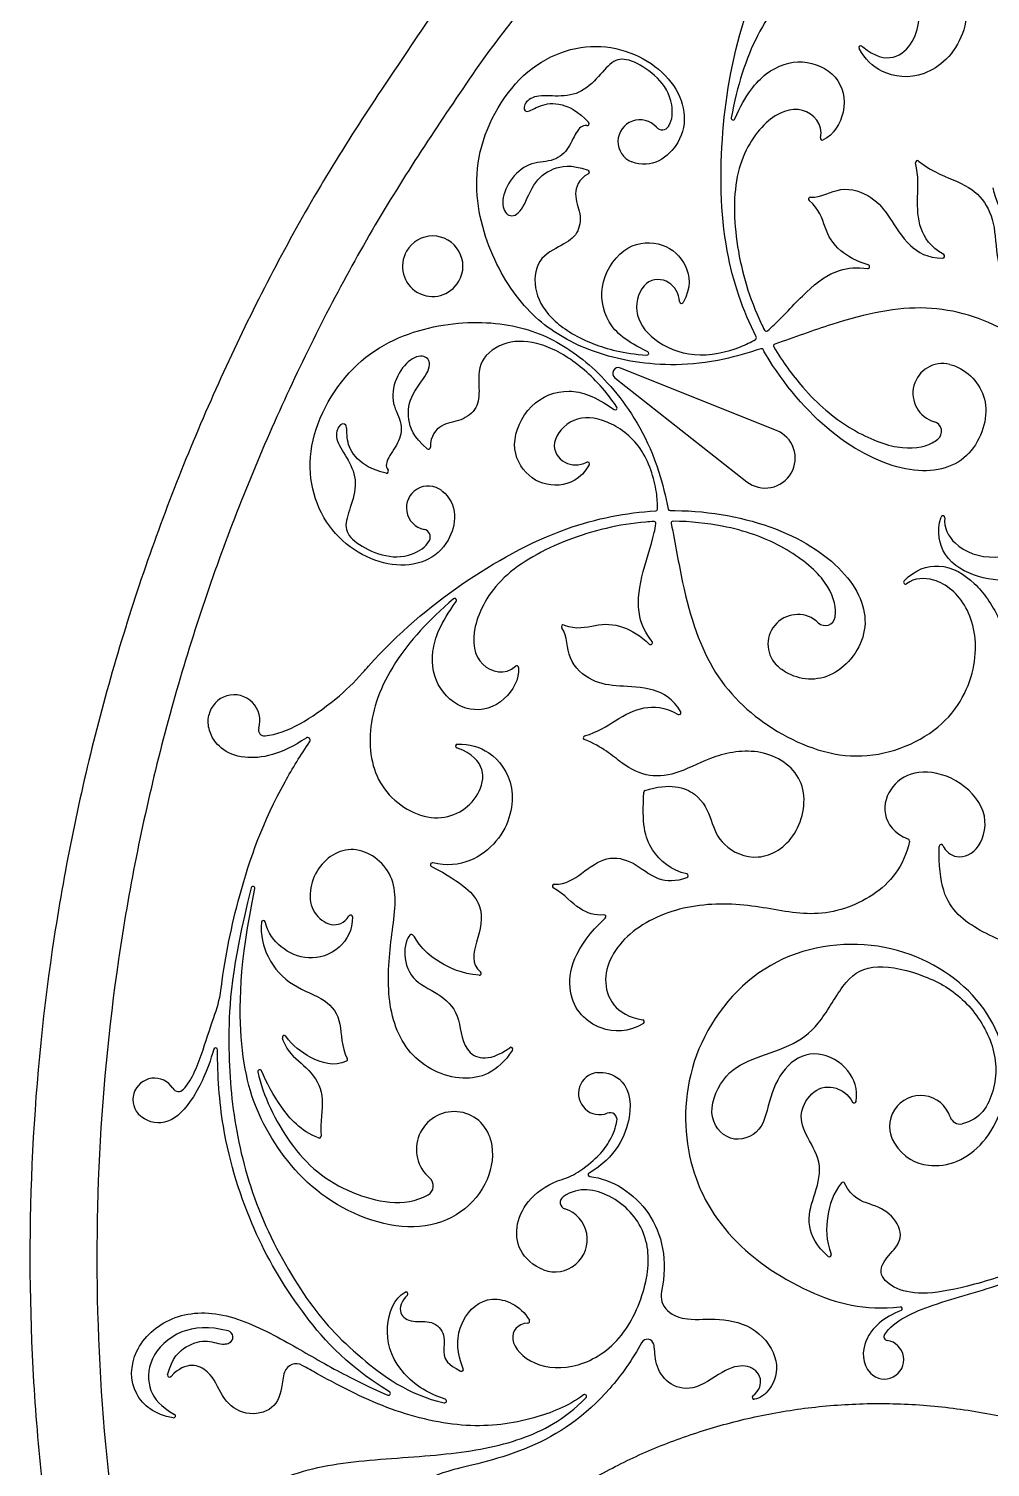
# Model space of a CAD drawing. Header units: millimetres. Extents: x -117 to 117, y -117 to 117.
# Drawn here: x -116.8 to -63.8, y -11.6 to 67.7 of the extents above; entities that cross this region are included whole.
import ezdxf

# ---------------------------------------------------------------- set-up
doc = ezdxf.new("R2010")
doc.units = ezdxf.units.MM
doc.header["$MEASUREMENT"] = 0
doc.layers.add('Layer 03', color=5, linetype='Continuous')

msp = doc.modelspace()

# ---------------------------------------------------------------- linework, layer by layer
at = {"layer": 'Layer 03'}
for p, q in [((-70.878, 66.694), (-70.835, 66.658)), ((-84.493, 48.427), (-77.218, 42.7)), ((-75.588, 45.523), (-84.185, 48.959)), ((-93.145, 28.016), (-93.198, 28.035)), ((-95.921, -2.123), (-95.929, -2.131)), ((-108.927, -6.588), (-108.942, -6.604))]:
    msp.add_line(p, q, dxfattribs=at)
for centre, radius, start, end in [((-70.945, 66.614), 0.104, 50.04937, 208.87406), ((-83.11, 61.438), 1.205, 41.01754, 248.0801), ((-77.971, 62.729), 0.104, 169.89097, 335.9923), ((-86.006, 62.418), 0.104, 260.68612, 42.63648), ((-81.882, 62.506), 0.423, 221.01754, 328.10559), ((-73.055, 61.619), 0.104, 166.90322, 295.94263), ((-67.819, 60.286), 0.104, 51.16454, 192.55461), ((-85.995, 59.759), 0.104, 300.01763, 70.3251), ((-73.716, 58.27), 0.104, 84.94899, 231.17574), ((-94.519, 54.571), 1.665, 330, 150), ((-94.519, 54.571), 1.665, 150, 330), ((-66.428, 55.121), 0.104, 270.1432, 60.23958), ((-70.556, 54.547), 0.104, 261.79598, 74.73388), ((-80.819, 52.627), 0.104, 183.44043, 330.44508), ((-76.151, 51.094), 0.104, 207.02043, 309.68699), ((-76.795, 50.63), 0.104, 301.46718, 26.99963), ((-76.414, 49.923), 0.104, 29.691, 107.95971), ((-75.645, 50.18), 0.104, 108.91352, 210.88758), ((-82.721, 49.768), 0.104, 265.13046, 64.57759), ((-66.43, 47.572), 1.639, 76.44049, 253.70366), ((-84.3, 48.671), 0.311, 150, 231.79027), ((-84.3, 48.671), 0.311, 68.20973, 150), ((-84.461, 46.755), 0.104, 235.42241, 34.86954), ((-67.044, 45.471), 0.551, 309.51957, 73.70143), ((-76.199, 43.994), 1.646, 330, 68.20973), ((-94.75, 44.595), 0.104, 229.6749, 359.98237), ((-85.986, 43.678), 0.104, 329.55492, 116.55957), ((-97.058, 43.274), 0.104, 257.36352, 39.31388), ((-76.199, 43.994), 1.646, 231.79027, 330), ((-94.762, 41.257), 1.205, 51.9199, 258.98246), ((-82.325, 40.401), 0.104, 350.31301, 92.97957), ((-82.245, 41.192), 0.104, 273.00037, 358.53282), ((-81.441, 41.215), 0.104, 192.04029, 270.309), ((-81.279, 40.42), 0.104, 89.11242, 191.08648), ((-66.423, 40.723), 0.104, 353.45725, 162.89513), ((-95.073, 39.659), 0.423, 331.89441, 78.98246), ((-68.479, 37.162), 0.104, 137.10487, 306.54275), ((-93.31, 36.16), 0.104, 324.0077, 130.10903), ((-74.414, 33.744), 1.639, 46.29634, 223.55951), ((-72.901, 35.327), 0.551, 226.29857, 350.48043), ((-87.321, 34.705), 0.104, 68.82426, 215.05101), ((-82.518, 33.83), 0.104, 225.26612, 38.20402), ((-89.892, 32.458), 0.104, 4.05737, 133.09678), ((-107.66, 40.296), 12.334, 309.23929, 318.79309), ((-105.459, 29.541), 1.42, 342.75985, 168.01959), ((-80.95, 29.968), 0.104, 239.76042, 29.8568), ((-103.787, 29.022), 0.33, 162.75985, 275.91422), ((-101.413, 28.459), 0.144, 326.10291, 124.50475), ((-86.119, 28.59), 0.104, 107.44539, 248.83546), ((-93.162, 28.133), 0.104, 91.12594, 249.95063), ((-82.784, 25.58), 0.104, 108.788, 176.21125), ((-68.36, 22.913), 0.104, 348.1797, 68.61608), ((-66.516, 22.607), 0.108, 24.08729, 178.69551), ((-94.541, 21.6), 0.104, 76.28401, 242.4779), ((-80.553, 20.987), 0.104, 289.20473, 77.22043), ((-104.415, 20.302), 0.104, 348.11529, 166.01285), ((-87.83, 20.421), 0.104, 87.55606, 239.62964), ((-103.849, 18.422), 0.104, 14.69058, 174.95683), ((-99.04, 18.724), 0.104, 0.65583, 148.93951), ((-85.083, 18.732), 0.104, 312.37949, 96.25319), ((-91.952, 15.61), 0.104, 264.70278, 49.60263), ((-113.123, 15.726), 7.021, 340.26821, 353.10662), ((-82.967, 12.948), 0.104, 301.31827, 81.1664), ((-102.7, 12.087), 0.104, 37.03897, 193.94726), ((-106.473, 11.405), 0.104, 359.82468, 163.35353), ((-90.215, 11.434), 0.104, 327, 125.47765), ((-104.049, 10.201), 0.104, 22.90004, 191.66629), ((-99.315, 10.871), 0.104, 295.98952, 28.3491), ((-109.841, 8.654), 1.187, 31.76971, 228.98554), ((-85.328, 8.992), 1.163, 97.04976, 291.35043), ((-108.52, 9.473), 0.368, 211.7697, 317.54573), ((-67.645, 7.175), 1.711, 17.98426, 212.21529), ((-93.338, 5.921), 2.078, 13.38352, 229.62005), ((-84.761, 7.54), 0.396, 350.62935, 111.35043), ((-71.303, 8.575), 0.104, 210.72854, 351.5104), ((-65.48, 7.878), 0.565, 197.98381, 281.9266), ((-100.774, 6.643), 0.104, 248.58643, 4.32118), ((-95.053, 3.904), 0.569, 298.89149, 49.62005), ((-88.441, 7.669), 3.565, 287.10613, 304.5768), ((-85.86, 4.52), 0.103, 119.10873, 264.07586), ((-71.923, 4.003), 0.104, 26.85896, 140.98947), ((-87.117, 2.998), 0.378, 124.92679, 251.99037), ((-87.784, 0.947), 1.78, 249.26905, 71.99036), ((-72.671, 0.102), 0.104, 229.86434, 20.04824), ((-95.991, -2.046), 0.104, 312.25533, 117.94051), ((-80.83, -2.146), 1.115, 167.96659, 227.65357), ((-68.764, -2.862), 0.104, 292.06759, 96.64124), ((-89.284, -3.554), 0.104, 272.60416, 30.07692), ((-105.878, -4.426), 0.353, 295.84792, 75.48842), ((-82.697, -4.908), 0.362, 14.53783, 151.43572), ((-69.638, -5.67), 1.067, 224.21206, 82.08581), ((-69.463, -4.41), 0.204, 146.20849, 262.08627), ((-102.035, -6.578), 0.68, 60.92399, 160.59606), ((-92.931, -6.206), 0.104, 242.79048, 21.21493), ((-109.018, -6.533), 0.104, 166.29001, 316.53479), ((-96.954, -7.525), 0.104, 246.64491, 58.45649), ((-93.863, -7.943), 0.104, 257.79482, 71.97003), ((-86.152, -7.698), 0.104, 315.10158, 125.85539), ((-76.818, -7.746), 0.104, 127.575, 279.24403), ((-108.789, -8.775), 0.104, 260.48007, 60.47076)]:
    msp.add_arc(centre, radius, start, end, dxfattribs=at)
for points, knots in [([(-94.799, 68.064), (-26.735, 162.863), (68.064, 94.799), (162.863, 26.735), (94.799, -68.064), (26.735, -162.863), (-68.064, -94.799), (-162.863, -26.735), (-94.799, 68.064)], [0, 0, 0, 131.690545, 131.690545, 263.38109, 263.38109, 395.071635, 395.071635, 526.762179, 526.762179, 526.762179]), ([(-91.803, 65.913), (-25.89, 157.716), (65.913, 91.803), (157.716, 25.89), (91.803, -65.913), (25.89, -157.716), (-65.913, -91.803), (-157.716, -25.89), (-91.803, 65.913)], [0, 0, 0, 131.690545, 131.690545, 263.38109, 263.38109, 395.071635, 395.071635, 526.762179, 526.762179, 526.762179]), ([(-86.058, -12.411), (-114.014, -28.551), (-97.873, -56.507), (-81.733, -84.463), (-53.777, -68.323), (-25.821, -52.182), (-41.962, -24.227), (-58.102, 3.729), (-86.058, -12.411)], [0, 0, 0, 36.426154, 36.426154, 72.852309, 72.852309, 109.278463, 109.278463, 145.704617, 145.704617, 145.704617])]:
    msp.add_rational_spline(points, [1, 0.707106781187, 1, 0.707106781187, 1, 0.707106781187, 1, 0.707106781187, 1], degree=2, knots=knots, dxfattribs=at)
for points, knots in [([(-70.835, 66.658), (-69.527, 65.563), (-67.637, 66.717), (-67.604, 69.896), (-70.911, 71.771), (-74.186, 70.635), (-76.696, 67.762), (-77.76, 64.509), (-78.074, 62.747)], [8780.591966, 8780.591966, 8780.591966, 8780.591966, 8783.487803, 8786.38364, 8789.279477, 8792.175314, 8795.071151, 8797.639782, 8797.639782, 8797.639782, 8797.639782]), ([(-66.052, 71.003), (-64.959, 69.859), (-64.952, 66.963), (-67.471, 64.749), (-69.872, 65.121), (-70.711, 65.974), (-71.036, 66.564)], [8771.114595, 8771.114595, 8771.114595, 8771.114595, 8773.365845, 8775.770291, 8778.174738, 8780.352003, 8780.352003, 8780.352003, 8780.352003]), ([(-76.702, 50.677), (-77.44, 52.125), (-78.652, 55.644), (-78.743, 62.035), (-77.952, 66.406), (-77.104, 68.958), (-77.051, 69.115)], [8351.47839, 8351.47839, 8351.47839, 8351.47839, 8354.877689, 8359.030211, 8363.182734, 8363.453185, 8363.453185, 8363.453185, 8363.453185]), ([(-76.446, 50.022), (-77.139, 49.798), (-79.79, 49.023), (-83.609, 49.136), (-87.056, 50.294), (-89.714, 52.296), (-91.855, 56.035), (-92.486, 60.835), (-89.577, 65.895), (-84.864, 67.259), (-80.84, 64.961), (-80.231, 61.483), (-82.47, 59.881), (-83.56, 60.32)], [8257.668087, 8257.668087, 8257.668087, 8257.668087, 8258.823541, 8262.159868, 8265.496195, 8268.832521, 8272.168848, 8275.505175, 8278.841502, 8282.177829, 8285.514155, 8288.850482, 8291.385884, 8291.385884, 8291.385884, 8291.385884]), ([(-81.524, 62.283), (-81.303, 62.637), (-81.276, 63.807), (-82.06, 65.008), (-83.485, 65.944), (-84.483, 66.067), (-85.232, 65.181), (-86.269, 64.077), (-87.613, 63.889), (-88.891, 64.05), (-89.58, 63.481), (-89.435, 62.907), (-88.645, 63.475), (-87.561, 63.64), (-86.505, 63.114), (-85.929, 62.489)], [8295.081617, 8295.081617, 8295.081617, 8295.081617, 8295.687943, 8296.686384, 8297.684826, 8298.683267, 8299.681709, 8300.68015, 8301.678591, 8302.677033, 8303.675474, 8304.673916, 8305.672357, 8306.670799, 8307.501157, 8307.501157, 8307.501157, 8307.501157]), ([(-77.876, 62.686), (-77.269, 64.048), (-76.148, 65.436), (-74.147, 66.085), (-72.105, 65.181), (-71.611, 63.208), (-72.432, 61.806), (-73.01, 61.525)], [8797.857208, 8797.857208, 8797.857208, 8797.857208, 8799.635696, 8801.555381, 8803.475066, 8805.39475, 8807.018406, 8807.018406, 8807.018406, 8807.018406]), ([(-73.157, 61.643), (-72.984, 62.387), (-74.104, 63.59), (-76.212, 62.799), (-78.002, 59.983), (-77.929, 55.66), (-77.029, 52.64), (-76.312, 51.181), (-76.244, 51.047)], [8807.187318, 8807.187318, 8807.187318, 8807.187318, 8809.389363, 8811.666487, 8813.943612, 8816.220737, 8818.497861, 8818.7307, 8818.7307, 8818.7307, 8818.7307]), ([(-86.022, 62.315), (-86.287, 62.358), (-86.666, 61.951), (-87.05, 60.934), (-87.925, 60.281), (-89.242, 60.346), (-90.362, 59.301), (-90.806, 58.007), (-90.377, 57.207), (-89.601, 57.472), (-89.029, 59.172), (-88.03, 59.983), (-86.921, 60.2), (-85.96, 59.857)], [8307.68697, 8307.68697, 8307.68697, 8307.68697, 8308.518475, 8309.487226, 8310.455976, 8311.424727, 8312.393478, 8313.362229, 8314.330979, 8315.29973, 8316.268481, 8317.237232, 8318.092851, 8318.092851, 8318.092851, 8318.092851]), ([(-66.376, 55.211), (-67.125, 55.639), (-67.791, 56.702), (-67.844, 58.196), (-67.755, 59.518), (-67.921, 60.263)], [8835.251424, 8835.251424, 8835.251424, 8835.251424, 8836.677712, 8838.235286, 8839.516883, 8839.516883, 8839.516883, 8839.516883]), ([(-67.754, 60.367), (-66.924, 59.699), (-65.437, 59.258), (-64.138, 58.344), (-63.498, 56.808), (-63.496, 54.669), (-62.473, 51.968), (-59.642, 50.666), (-57.076, 52.851), (-57.04, 55.547), (-58.961, 56.84), (-60.388, 56.546), (-62.059, 56.28), (-63.373, 57.499), (-63.647, 58.883)], [8839.701963, 8839.701963, 8839.701963, 8839.701963, 8841.403237, 8843.203207, 8845.003177, 8846.803147, 8848.603117, 8850.403088, 8852.203058, 8854.003028, 8855.802998, 8857.602968, 8859.402939, 8861.17396, 8861.17396, 8861.17396, 8861.17396]), ([(-85.943, 59.668), (-86.494, 59.35), (-86.815, 58.47), (-86.304, 57.493), (-86.48, 56.302), (-87.322, 55.746), (-88.84, 55.035), (-89.014, 53.113), (-87.951, 51.488), (-85.921, 50.271), (-84.022, 49.774), (-82.73, 49.664)], [8318.263423, 8318.263423, 8318.263423, 8318.263423, 8319.535456, 8320.899798, 8322.264141, 8323.628483, 8324.992825, 8326.357168, 8327.72151, 8329.085853, 8330.272275, 8330.272275, 8330.272275, 8330.272275]), ([(-73.707, 58.374), (-73.143, 58.324), (-72.039, 59.104), (-70.221, 58.423), (-69.358, 57.307), (-68.435, 55.722), (-67.278, 55.014), (-66.428, 55.016)], [8828.081142, 8828.081142, 8828.081142, 8828.081142, 8829.474115, 8830.932705, 8832.391296, 8833.849886, 8835.054949, 8835.054949, 8835.054949, 8835.054949]), ([(-70.529, 54.648), (-71.155, 54.819), (-72.323, 55.498), (-72.929, 56.577), (-73.214, 57.731), (-73.782, 58.188)], [8823.712768, 8823.712768, 8823.712768, 8823.712768, 8824.931112, 8826.48544, 8827.889731, 8827.889731, 8827.889731, 8827.889731]), ([(-82.677, 49.862), (-83.859, 50.424), (-85.061, 51.411), (-85.442, 53.75), (-83.847, 55.931), (-81.77, 55.927), (-80.463, 54.799), (-80.265, 53.392), (-80.728, 52.575)], [8330.480991, 8330.480991, 8330.480991, 8330.480991, 8332.206342, 8334.044654, 8335.882966, 8337.721278, 8339.55959, 8341.196375, 8341.196375, 8341.196375, 8341.196375]), ([(-80.923, 52.621), (-80.95, 53.077), (-81.431, 53.862), (-82.882, 53.951), (-83.578, 52.031), (-82.481, 50.462), (-80.193, 49.425), (-77.927, 49.92), (-76.995, 50.386), (-76.741, 50.541)], [8341.388804, 8341.388804, 8341.388804, 8341.388804, 8342.841229, 8344.416842, 8345.992456, 8347.56807, 8349.143684, 8350.719298, 8351.366428, 8351.366428, 8351.366428, 8351.366428]), ([(-76.084, 51.014), (-75.959, 51.118), (-75.268, 51.734), (-73.928, 53.283), (-72.337, 54.435), (-71.143, 54.526), (-70.571, 54.444)], [8818.86509, 8818.86509, 8818.86509, 8818.86509, 8819.208835, 8820.784449, 8822.360063, 8823.486393, 8823.486393, 8823.486393, 8823.486393]), ([(-66.319, 40.712), (-66.382, 40.164), (-65.772, 39.013), (-63.634, 38.238), (-60.68, 39.223), (-58.14, 42.557), (-58.795, 47.946), (-62.726, 51.243), (-67.259, 52.678), (-71.521, 51.791), (-74.618, 50.642), (-75.678, 50.279)], [8194.61211, 8194.61211, 8194.61211, 8194.61211, 8196.967084, 8200.30341, 8203.639737, 8206.976064, 8210.312391, 8213.648717, 8216.985044, 8220.321371, 8222.077229, 8222.077229, 8222.077229, 8222.077229]), ([(-94.019, 42.205), (-93.094, 41.48), (-93.361, 38.74), (-96.678, 37.529), (-100.68, 39.865), (-101.855, 44.629), (-98.928, 49.677), (-94.455, 51.531), (-90.147, 51.546), (-87.084, 50.246), (-84.358, 47.84), (-82.351, 44.589), (-81.695, 41.905), (-81.544, 41.193)], [8061.453047, 8061.453047, 8061.453047, 8061.453047, 8063.988449, 8067.324776, 8070.661103, 8073.99743, 8077.333756, 8080.670083, 8084.00641, 8087.342737, 8090.679064, 8094.01539, 8095.170845, 8095.170845, 8095.170845, 8095.170845]), ([(-84.375, 46.814), (-85.116, 47.878), (-86.497, 49.274), (-88.565, 50.424), (-90.504, 50.532), (-92.082, 49.42), (-91.938, 47.75), (-91.999, 46.743), (-92.943, 45.995), (-94.044, 45.949), (-94.645, 45.232), (-94.646, 44.595)], [9577.479176, 9577.479176, 9577.479176, 9577.479176, 9578.665598, 9580.029941, 9581.394283, 9582.758625, 9584.122968, 9585.48731, 9586.851652, 9588.215995, 9589.488027, 9589.488027, 9589.488027, 9589.488027]), ([(-66.046, 49.165), (-65.83, 49.113), (-64.782, 48.665), (-63.556, 46.891), (-64.932, 43.549), (-68.321, 42.963), (-72.629, 45.067), (-75.241, 48.111), (-76.278, 49.894), (-76.323, 49.975)], [8235.610174, 8235.610174, 8235.610174, 8235.610174, 8236.60854, 8240.761062, 8244.913585, 8249.066107, 8253.21863, 8257.371153, 8257.565634, 8257.565634, 8257.565634, 8257.565634]), ([(-75.734, 50.126), (-75.244, 49.307), (-73.86, 47.412), (-71.602, 45.533), (-68.817, 44.364), (-67.309, 44.627), (-66.786, 44.969), (-66.693, 45.045)], [8222.210713, 8222.210713, 8222.210713, 8222.210713, 8223.709248, 8225.986373, 8228.263497, 8230.540622, 8231.110208, 8231.110208, 8231.110208, 8231.110208]), ([(-94.818, 44.515), (-95.595, 45.175), (-95.961, 46.245), (-95.759, 47.515), (-94.572, 48.861), (-94.731, 49.665), (-95.639, 49.637), (-96.537, 48.605), (-96.882, 47.112), (-96.168, 46.005), (-96.295, 44.921), (-96.984, 44.079), (-97.147, 43.547), (-96.977, 43.34)], [9589.6586, 9589.6586, 9589.6586, 9589.6586, 9590.514219, 9591.48297, 9592.451721, 9593.420472, 9594.389222, 9595.357973, 9596.326724, 9597.295475, 9598.264226, 9599.232976, 9600.064481, 9600.064481, 9600.064481, 9600.064481]), ([(-85.896, 43.625), (-86.371, 42.816), (-87.689, 42.283), (-89.319, 42.851), (-90.361, 44.648), (-89.27, 47.12), (-87.053, 47.96), (-85.598, 47.412), (-84.52, 46.669)], [9566.555075, 9566.555075, 9566.555075, 9566.555075, 9568.191861, 9570.030173, 9571.868485, 9573.706797, 9575.545109, 9577.27046, 9577.27046, 9577.27046, 9577.27046]), ([(-82.14, 41.189), (-82.133, 41.487), (-82.195, 42.527), (-82.899, 44.737), (-84.942, 46.2), (-86.849, 46.365), (-88.164, 44.803), (-87.362, 43.59), (-86.441, 43.567), (-86.032, 43.771)], [9556.385023, 9556.385023, 9556.385023, 9556.385023, 9557.032153, 9558.607767, 9560.183381, 9561.758995, 9563.334609, 9564.910222, 9566.362647, 9566.362647, 9566.362647, 9566.362647]), ([(-97.081, 43.172), (-97.911, 43.358), (-98.894, 44.011), (-99.294, 45.031), (-99.197, 46), (-99.766, 45.838), (-99.914, 44.957), (-99.136, 43.93), (-98.627, 42.673), (-99.064, 41.222), (-99.458, 40.131), (-98.851, 39.329), (-97.328, 38.562), (-95.896, 38.483), (-94.897, 39.092), (-94.7, 39.46)], [9600.250294, 9600.250294, 9600.250294, 9600.250294, 9601.080652, 9602.079094, 9603.077535, 9604.075976, 9605.074418, 9606.072859, 9607.071301, 9608.069742, 9609.068184, 9610.066625, 9611.065066, 9612.063508, 9612.669834, 9612.669834, 9612.669834, 9612.669834]), ([(-98.381, 32.17), (-98.271, 32.295), (-96.485, 34.306), (-93.095, 37.176), (-87.515, 40.292), (-83.862, 41.002), (-82.239, 41.088)], [9544.298266, 9544.298266, 9544.298266, 9544.298266, 9544.568717, 9548.721239, 9552.873762, 9556.273061, 9556.273061, 9556.273061, 9556.273061]), ([(-82.33, 40.506), (-82.48, 40.498), (-84.103, 40.389), (-87.168, 39.658), (-90.948, 37.56), (-92.492, 34.601), (-92.122, 32.381), (-90.52, 32.013), (-89.963, 32.534)], [9089.020751, 9089.020751, 9089.020751, 9089.020751, 9089.25359, 9091.530714, 9093.807839, 9096.084963, 9098.362088, 9100.564132, 9100.564132, 9100.564132, 9100.564132]), ([(-81.441, 41.111), (-81.349, 41.111), (-79.286, 41.105), (-75.344, 40.365), (-71.368, 37.686), (-70.181, 34.458), (-72.387, 31.596), (-74.537, 31.77), (-75.448, 32.454), (-75.601, 32.614)], [8095.273298, 8095.273298, 8095.273298, 8095.273298, 8095.467779, 8099.620302, 8103.772824, 8107.925347, 8112.077869, 8116.230392, 8117.228757, 8117.228757, 8117.228757, 8117.228757]), ([(-72.357, 35.235), (-72.337, 35.354), (-72.303, 35.978), (-72.829, 37.415), (-75.234, 39.243), (-77.99, 40.258), (-80.323, 40.51), (-81.278, 40.525)], [8121.728724, 8121.728724, 8121.728724, 8121.728724, 8122.29831, 8124.575434, 8126.852559, 8129.129683, 8130.628218, 8130.628218, 8130.628218, 8130.628218]), ([(-58.913, 34.157), (-56.711, 33.152), (-54.104, 32.831), (-51.869, 34.734), (-52.747, 36.96), (-55.437, 38.158), (-58.889, 37.715), (-62.312, 37.147), (-64.485, 37.334), (-66.437, 38.353), (-66.774, 39.938), (-66.523, 40.754)], [8176.5876, 8176.5876, 8176.5876, 8176.5876, 8178.603473, 8180.619346, 8182.635219, 8184.651092, 8186.666964, 8188.682837, 8190.69871, 8192.714583, 8194.390316, 8194.390316, 8194.390316, 8194.390316]), ([(-82.436, 33.895), (-82.793, 34.348), (-83.311, 35.429), (-83.108, 37.382), (-82.437, 39.317), (-82.249, 40.224), (-82.222, 40.384)], [9084.265058, 9084.265058, 9084.265058, 9084.265058, 9085.391388, 9086.967002, 9088.542616, 9088.886361, 9088.886361, 9088.886361, 9088.886361]), ([(-81.382, 40.4), (-81.166, 39.3), (-80.613, 36.043), (-79.25, 31.909), (-75.741, 28.701), (-70.92, 26.945), (-65.925, 29.072), (-64.308, 32.939), (-64.932, 35.989), (-66.672, 37.454), (-67.974, 37.407), (-68.417, 37.078)], [8130.761702, 8130.761702, 8130.761702, 8130.761702, 8132.517561, 8135.853887, 8139.190214, 8142.526541, 8145.862868, 8149.199194, 8152.535521, 8155.871848, 8158.226821, 8158.226821, 8158.226821, 8158.226821]), ([(-68.555, 37.233), (-67.974, 37.859), (-66.433, 38.359), (-64.575, 37.178), (-63.326, 35.391), (-62.107, 32.142), (-60.765, 28.93), (-58.382, 27.2), (-56.015, 27.553), (-55.485, 30.44), (-57.066, 32.537), (-59.037, 33.942)], [8158.448615, 8158.448615, 8158.448615, 8158.448615, 8160.124348, 8162.140221, 8164.156094, 8166.171967, 8168.18784, 8170.203713, 8172.219586, 8174.235458, 8176.251331, 8176.251331, 8176.251331, 8176.251331]), ([(-93.378, 36.24), (-94.746, 35.088), (-97.032, 32.54), (-98.265, 28.93), (-97.611, 25.525), (-94.334, 23.599), (-91.597, 25.216), (-91.543, 27.431), (-93.145, 28.016)], [9110.111669, 9110.111669, 9110.111669, 9110.111669, 9112.6803, 9115.576137, 9118.471974, 9121.367811, 9124.263648, 9127.159485, 9127.159485, 9127.159485, 9127.159485]), ([(-89.787, 32.465), (-89.742, 31.825), (-90.545, 30.413), (-92.501, 29.854), (-94.305, 31.171), (-94.743, 33.228), (-94.102, 34.893), (-93.226, 36.099)], [9100.733045, 9100.733045, 9100.733045, 9100.733045, 9102.3567, 9104.276384, 9106.196069, 9108.115754, 9109.894243, 9109.894243, 9109.894243, 9109.894243]), ([(-87.283, 34.803), (-86.604, 34.539), (-85.462, 34.87), (-84.224, 34.885), (-83.052, 34.212), (-82.591, 33.756)], [9079.86172, 9079.86172, 9079.86172, 9079.86172, 9081.266011, 9082.820339, 9084.038683, 9084.038683, 9084.038683, 9084.038683]), ([(-80.859, 30.02), (-81.283, 30.757), (-82.475, 31.405), (-84.308, 31.413), (-85.707, 31.602), (-87.205, 32.835), (-87.081, 34.181), (-87.407, 34.645)], [9072.696502, 9072.696502, 9072.696502, 9072.696502, 9073.901564, 9075.360155, 9076.818745, 9078.277336, 9079.670309, 9079.670309, 9079.670309, 9079.670309]), ([(-86.15, 28.69), (-85.422, 28.919), (-84.321, 29.656), (-83.002, 30.358), (-81.747, 30.312), (-81.002, 29.878)], [9068.234567, 9068.234567, 9068.234567, 9068.234567, 9069.516164, 9071.073738, 9072.500027, 9072.500027, 9072.500027, 9072.500027]), ([(-101.494, 28.578), (-102.819, 27.667), (-105.351, 27.123), (-106.825, 28.455), (-106.911, 29.541), (-106.848, 29.836)], [9529.38036, 9529.38036, 9529.38036, 9529.38036, 9531.822112, 9534.692762, 9535.699412, 9535.699412, 9535.699412, 9535.699412]), ([(-106.153, 14.883), (-105.946, 16.591), (-105.172, 20.284), (-103.627, 24.669), (-101.788, 27.643), (-101.293, 28.379)], [9520.196938, 9520.196938, 9520.196938, 9520.196938, 9523.559702, 9527.712225, 9529.094983, 9529.094983, 9529.094983, 9529.094983]), ([(-93.164, 28.237), (-92.491, 28.251), (-91.333, 27.951), (-89.81, 26.057), (-90.468, 22.769), (-92.979, 21.326), (-94.517, 21.701)], [9127.399448, 9127.399448, 9127.399448, 9127.399448, 9129.576712, 9131.981159, 9134.385605, 9136.636856, 9136.636856, 9136.636856, 9136.636856]), ([(-82.817, 25.679), (-81.482, 26.133), (-79.77, 25.605), (-79.165, 24.025), (-78.705, 22.642), (-76.625, 21.625), (-74.308, 23.004), (-73.699, 26.318), (-76.242, 28.12), (-79.093, 27.655), (-80.946, 26.586), (-82.597, 26.373), (-84.038, 27.041), (-85.162, 28.108), (-86.156, 28.493)], [9046.57749, 9046.57749, 9046.57749, 9046.57749, 9048.348512, 9050.148482, 9051.948452, 9053.748423, 9055.548393, 9057.348363, 9059.148333, 9060.948304, 9062.748274, 9064.548244, 9066.348214, 9068.049488, 9068.049488, 9068.049488, 9068.049488]), ([(-66.418, 22.651), (-66.277, 22.335), (-65.668, 21.834), (-64.298, 22.356), (-63.816, 24.587), (-65.653, 26.465), (-67.863, 26.9), (-69.329, 26.022), (-69.868, 24.385), (-69.119, 23.322), (-68.322, 23.01)], [8994.92626, 8994.92626, 8994.92626, 8994.92626, 8996.173903, 8997.600702, 8999.027502, 9000.454301, 9001.8811, 9003.3079, 9004.734699, 9006.115186, 9006.115186, 9006.115186, 9006.115186]), ([(-80.53, 21.089), (-81.367, 21.279), (-82.741, 22.413), (-83, 23.89), (-82.888, 25.587)], [9042.175229, 9042.175229, 9042.175229, 9042.175229, 9044.186699, 9046.489234, 9046.489234, 9046.489234, 9046.489234]), ([(-90.128, 11.377), (-90.941, 10.125), (-93.027, 9.414), (-96.094, 10.986), (-97.143, 14.245), (-96.794, 17.851), (-96.278, 20.998), (-98.745, 22.958), (-101.113, 21.657), (-101.622, 18.71), (-99.638, 17.935), (-99.13, 18.778)], [9155.235529, 9155.235529, 9155.235529, 9155.235529, 9157.279203, 9159.646328, 9162.013453, 9164.380578, 9166.747703, 9169.114828, 9171.481953, 9173.849078, 9176.128565, 9176.128565, 9176.128565, 9176.128565]), ([(-68.258, 22.891), (-68.547, 21.508), (-70.135, 19.63), (-73.547, 18.591), (-76.648, 19.41), (-80.292, 19.538), (-83.749, 18.156), (-85.583, 15.342), (-84.45, 13.284), (-82.951, 13.051)], [9006.220477, 9006.220477, 9006.220477, 9006.220477, 9008.858241, 9011.551502, 9014.244762, 9016.938023, 9019.631283, 9022.324544, 9024.949549, 9024.949549, 9024.949549, 9024.949549]), ([(-60.149, 13.515), (-59.648, 13.708), (-59.41, 14.869), (-60.556, 16.309), (-62.903, 17.263), (-65.855, 18.62), (-66.673, 20.472), (-66.624, 22.609)], [8985.036364, 8985.036364, 8985.036364, 8985.036364, 8986.712673, 8988.717248, 8990.721823, 8992.726398, 8994.717403, 8994.717403, 8994.717403, 8994.717403]), ([(-94.59, 21.507), (-92.851, 20.601), (-91.512, 19.342), (-92.099, 17.368), (-92.431, 16.154), (-91.885, 15.689)], [9136.854404, 9136.854404, 9136.854404, 9136.854404, 9138.775082, 9140.810781, 9142.677325, 9142.677325, 9142.677325, 9142.677325]), ([(-87.826, 20.526), (-87.177, 20.498), (-86.19, 21.212), (-84.956, 22.135), (-83.447, 21.82), (-82.214, 20.668), (-81.116, 20.681), (-80.519, 20.889)], [9035.804397, 9035.804397, 9035.804397, 9035.804397, 9036.888897, 9038.191008, 9039.49312, 9040.795231, 9041.981477, 9041.981477, 9041.981477, 9041.981477]), ([(-104.516, 20.327), (-105.626, 15.869), (-105.86, 11.846), (-105.529, 7.277), (-104.219, 2.302), (-101.428, -2.632), (-98.972, -5.279), (-95.864, -7.617), (-93.885, -8.045)], [9242.402068, 9242.402068, 9242.402068, 9242.402068, 9246.52748, 9250.729733, 9254.931985, 9259.134237, 9263.33649, 9266.943818, 9266.943818, 9266.943818, 9266.943818]), ([(-91.317, 6.402), (-91.141, 5.661), (-91.501, 3.245), (-94.988, 0.83), (-100.801, 2.907), (-103.998, 7.079), (-105.246, 11), (-105.18, 16.158), (-104.312, 20.28)], [9217.763606, 9217.763606, 9217.763606, 9217.763606, 9219.788839, 9224.30587, 9228.822902, 9233.339933, 9237.856965, 9242.1692, 9242.1692, 9242.1692, 9242.1692]), ([(-85.094, 18.836), (-85.565, 18.784), (-86.605, 19.122), (-87.22, 19.943), (-87.883, 20.331)], [9033.13266, 9033.13266, 9033.13266, 9033.13266, 9034.232072, 9035.605333, 9035.605333, 9035.605333, 9035.605333]), ([(-103.953, 18.432), (-104.015, 17.726), (-103.658, 16.27), (-102.266, 14.842), (-100.317, 14.221), (-99.471, 12.996), (-99.573, 11.569), (-99.223, 10.92)], [9182.273757, 9182.273757, 9182.273757, 9182.273757, 9183.500448, 9185.022733, 9186.545018, 9188.067303, 9189.521015, 9189.521015, 9189.521015, 9189.521015]), ([(-98.936, 18.725), (-98.928, 18.01), (-99.63, 16.766), (-101.407, 16.252), (-102.928, 16.963), (-103.581, 17.812), (-103.748, 18.449)], [9176.322668, 9176.322668, 9176.322668, 9176.322668, 9177.617902, 9179.13326, 9180.648619, 9182.063969, 9182.063969, 9182.063969, 9182.063969]), ([(-82.912, 12.859), (-83.732, 12.36), (-85.446, 12.322), (-87.447, 14.223), (-86.746, 17.073), (-85.013, 18.655)], [9025.13261, 9025.13261, 9025.13261, 9025.13261, 9027.536236, 9030.275145, 9032.94433, 9032.94433, 9032.94433, 9032.94433]), ([(-91.962, 15.506), (-92.947, 15.597), (-94.358, 16.265), (-95.384, 17.245), (-95.688, 18.082), (-96.226, 16.899), (-95.77, 15.197), (-94.182, 14.551), (-92.969, 13.431), (-92.981, 11.241), (-91.526, 10.628), (-90.276, 11.519)], [9142.866999, 9142.866999, 9142.866999, 9142.866999, 9144.055244, 9145.430565, 9146.805886, 9148.181206, 9149.556527, 9150.931847, 9152.307168, 9153.682489, 9155.028082, 9155.028082, 9155.028082, 9155.028082]), ([(-69.093, 6.263), (-68.591, 5.465), (-66.891, 4.612), (-63.934, 5.815), (-62.269, 10.266), (-64.506, 14.966), (-69.809, 17.723), (-76.282, 16.756), (-80.494, 11.567), (-80.866, 5.672), (-78.64, 1.1), (-74.147, -2.072), (-70.724, -2.986), (-68.776, -2.759)], [1386.054029, 1386.054029, 1386.054029, 1386.054029, 1388.691203, 1392.701774, 1396.712345, 1400.722916, 1404.733488, 1408.744059, 1412.75463, 1416.765201, 1420.775772, 1424.786344, 1428.219497, 1428.219497, 1428.219497, 1428.219497]), ([(-71.2, 8.559), (-71.099, 9.234), (-71.492, 10.403), (-73.317, 11.486), (-75.09, 10.7), (-76.012, 8.816), (-76.274, 6.799), (-78.212, 6.142), (-79.545, 7.836), (-78.431, 10.212), (-76.784, 10.964), (-74.543, 11.655), (-73.076, 12.89), (-71.803, 15.37), (-70.236, 16.234), (-67.323, 15.551), (-65.134, 14.249), (-63.527, 11.813), (-63.36, 9.273), (-64.359, 7.537), (-65.363, 7.325)], [1350.619164, 1350.619164, 1350.619164, 1350.619164, 1352.167626, 1353.895832, 1355.624039, 1357.352245, 1359.080451, 1360.808657, 1362.536864, 1364.26507, 1365.993276, 1367.721482, 1369.449689, 1371.177895, 1372.906101, 1374.634307, 1376.362513, 1378.09072, 1379.818926, 1381.291624, 1381.291624, 1381.291624, 1381.291624]), ([(-108.248, 9.224), (-107.732, 9.789), (-107.156, 11.378), (-106.732, 12.748), (-106.514, 13.356)], [9515.843962, 9515.843962, 9515.843962, 9515.843962, 9517.548562, 9519.066766, 9519.066766, 9519.066766, 9519.066766]), ([(-102.801, 12.062), (-102.717, 11.723), (-102.276, 11.006), (-101.119, 10.218), (-100.409, 8.783), (-100.731, 7.458), (-100.67, 6.651)], [9192.773611, 9192.773611, 9192.773611, 9192.773611, 9193.611133, 9194.894114, 9196.177094, 9197.379942, 9197.379942, 9197.379942, 9197.379942]), ([(-99.27, 10.777), (-99.955, 10.443), (-101.3, 10.892), (-102.216, 11.619), (-102.617, 12.15)], [9189.641913, 9189.641913, 9189.641913, 9189.641913, 9191.163599, 9192.568219, 9192.568219, 9192.568219, 9192.568219]), ([(-106.573, 11.435), (-106.948, 10.183), (-107.769, 8.493), (-109.059, 7.194), (-110.163, 7.386), (-110.596, 7.738), (-110.62, 7.759)], [9507.044756, 9507.044756, 9507.044756, 9507.044756, 9508.597983, 9510.453391, 9512.308798, 9512.421608, 9512.421608, 9512.421608, 9512.421608]), ([(-96.899, -7.436), (-99.471, -5.858), (-102.151, -2.601), (-104.431, 1.262), (-106.117, 6.36), (-106.373, 9.981), (-106.369, 11.405)], [9492.22812, 9492.22812, 9492.22812, 9492.22812, 9495.818669, 9499.971192, 9504.123715, 9506.830697, 9506.830697, 9506.830697, 9506.830697]), ([(-104.151, 10.18), (-103.886, 8.896), (-102.33, 5.762), (-99.543, 3.439), (-96.096, 2.679), (-94.778, 3.406)], [9201.386944, 9201.386944, 9201.386944, 9201.386944, 9204.568568, 9208.256477, 9211.339773, 9211.339773, 9211.339773, 9211.339773]), ([(-100.812, 6.546), (-101.811, 6.938), (-102.921, 8.211), (-103.677, 9.59), (-103.953, 10.242)], [9197.531439, 9197.531439, 9197.531439, 9197.531439, 9199.379769, 9201.16603, 9201.16603, 9201.16603, 9201.16603]), ([(-85.471, 10.147), (-85.062, 10.197), (-84.014, 9.942), (-83.262, 8.077), (-84.447, 5.424), (-85.91, 4.61)], [9318.355166, 9318.355166, 9318.355166, 9318.355166, 9319.948138, 9321.937376, 9323.789464, 9323.789464, 9323.789464, 9323.789464]), ([(-72.738, 0.022), (-73.393, 0.574), (-73.992, 1.845), (-73.539, 3.258), (-72.968, 5.045), (-73.933, 6.609), (-74.431, 7.889), (-73.569, 9.29), (-72.417, 9.468), (-71.658, 8.968), (-71.393, 8.521)], [1340.695342, 1340.695342, 1340.695342, 1340.695342, 1341.785452, 1343.068989, 1344.352527, 1345.636064, 1346.919601, 1348.203138, 1349.486675, 1350.434881, 1350.434881, 1350.434881, 1350.434881]), ([(-86.418, 4.734), (-85.487, 5.375), (-84.805, 6.171), (-84.423, 7.15), (-84.369, 7.475)], [9312.396266, 9312.396266, 9312.396266, 9312.396266, 9313.957095, 9314.921911, 9314.921911, 9314.921911, 9314.921911]), ([(-54.86, 5.217), (-55.328, 4.377), (-57.002, 2.332), (-59.005, 0.815), (-61.749, -0.644), (-65.242, -1.729), (-67.657, -2.142), (-69.223, -1.753), (-70.055, -0.87), (-69.469, 0.067), (-68.504, 0.964), (-69.139, 2.383), (-70.399, 2.912), (-71.405, 3.211), (-71.83, 4.05)], [1558.065414, 1558.065414, 1558.065414, 1558.065414, 1559.551338, 1561.092996, 1562.634654, 1564.176312, 1565.71797, 1567.259628, 1568.801286, 1570.342944, 1571.884602, 1573.42626, 1574.967918, 1576.441584, 1576.441584, 1576.441584, 1576.441584]), ([(-69.633, -4.297), (-69.1, -3.5), (-66.882, -2.532), (-63.019, -1.582), (-58.426, 0.477), (-55.776, 3.078), (-54.609, 4.997)], [1435.542903, 1435.542903, 1435.542903, 1435.542903, 1438.563727, 1441.967449, 1445.37117, 1448.708758, 1448.708758, 1448.708758, 1448.708758]), ([(-88.414, -0.718), (-88.992, -0.499), (-90.27, 0.658), (-89.702, 3.034), (-88.062, 4.056), (-87.393, 4.262)], [9306.128639, 9306.128639, 9306.128639, 9306.128639, 9307.502247, 9310.105651, 9311.615466, 9311.615466, 9311.615466, 9311.615466]), ([(-85.871, 4.417), (-84.636, 4.289), (-82.208, 2.751), (-81.556, -0.205), (-81.921, -1.913)], [9323.97657, 9323.97657, 9323.97657, 9323.97657, 9326.580237, 9329.138721, 9329.138721, 9329.138721, 9329.138721]), ([(-72.004, 4.069), (-72.467, 3.497), (-72.87, 2.203), (-72.859, 0.923), (-72.573, 0.138)], [1576.59098, 1576.59098, 1576.59098, 1576.59098, 1578.108496, 1579.692086, 1579.692086, 1579.692086, 1579.692086]), ([(-89.279, -3.658), (-89.876, -3.685), (-90.488, -4.571), (-89.075, -6.082), (-86.518, -6.256), (-83.93, -4.606), (-82.537, -1.252), (-82.627, 1.404), (-84.388, 3.455), (-86.471, 3.91), (-87.333, 3.308)], [9285.349737, 9285.349737, 9285.349737, 9285.349737, 9287.260757, 9289.345915, 9291.431072, 9293.51623, 9295.601388, 9297.686546, 9299.771704, 9301.449843, 9301.449843, 9301.449843, 9301.449843]), ([(-93.831, -7.843), (-95.106, -7.428), (-96.638, -6.084), (-97.266, -4.065), (-96.669, -2.287), (-96.04, -1.954)], [9267.171813, 9267.171813, 9267.171813, 9267.171813, 9269.173212, 9271.551, 9273.578898, 9273.578898, 9273.578898, 9273.578898]), ([(-95.929, -2.131), (-96.263, -2.434), (-96.463, -3.192), (-95.644, -3.665), (-94.53, -3.455), (-93.747, -4.264), (-94.016, -5.377), (-93.716, -5.92), (-92.979, -6.299)], [9273.803381, 9273.803381, 9273.803381, 9273.803381, 9274.727441, 9275.651502, 9276.575563, 9277.499624, 9278.423684, 9279.180928, 9279.180928, 9279.180928, 9279.180928]), ([(-92.834, -6.168), (-93.302, -4.963), (-93.027, -3.379), (-91.454, -1.913), (-89.684, -2.655), (-89.193, -3.501)], [9279.362126, 9279.362126, 9279.362126, 9279.362126, 9281.291549, 9283.301179, 9285.195965, 9285.195965, 9285.195965, 9285.195965]), ([(-108.806, -8.878), (-109.839, -8.704), (-111.225, -7.593), (-111.16, -5.111), (-109.021, -3.109), (-105.929, -2.941), (-102.558, -4.661), (-100.24, -6.063), (-98.13, -7.131), (-96.995, -7.621)], [9475.855375, 9475.855375, 9475.855375, 9475.855375, 9477.963736, 9480.364622, 9482.765509, 9485.166395, 9487.567281, 9489.968167, 9492.00322, 9492.00322, 9492.00322, 9492.00322]), ([(-81.581, -2.97), (-81.255, -3.267), (-80.279, -3.547), (-78.821, -3.322), (-76.608, -3.84), (-75.322, -5.773), (-75.819, -7.324), (-76.493, -7.799), (-76.802, -7.849)], [9329.973084, 9329.973084, 9329.973084, 9329.973084, 9330.938383, 9332.40165, 9333.864917, 9335.328185, 9336.791452, 9337.960821, 9337.960821, 9337.960821, 9337.960821]), ([(-68.725, -2.959), (-69.681, -3.347), (-70.86, -4.316), (-70.9, -5.904), (-70.403, -6.415)], [1428.434923, 1428.434923, 1428.434923, 1428.434923, 1430.593441, 1432.329825, 1432.329825, 1432.329825, 1432.329825]), ([(-105.789, -4.085), (-106.832, -3.815), (-108.625, -3.959), (-110.247, -5.605), (-110.213, -7.451), (-109.511, -8.246), (-108.737, -8.684)], [9465.961113, 9465.961113, 9465.961113, 9465.961113, 9468.135371, 9470.673757, 9473.212143, 9475.645947, 9475.645947, 9475.645947, 9475.645947]), ([(-109.119, -6.508), (-108.887, -5.554), (-108.014, -4.797), (-106.886, -4.538), (-106.184, -4.87), (-105.807, -4.785), (-105.724, -4.744)], [9462.006416, 9462.006416, 9462.006416, 9462.006416, 9462.936242, 9463.972287, 9465.008331, 9465.342694, 9465.342694, 9465.342694, 9465.342694]), ([(-83.015, -4.735), (-83.506, -5.637), (-85.327, -8.263), (-89.143, -10.835), (-94.026, -11.796), (-94.918, -12.359), (-95.131, -13.109), (-95.203, -14.325), (-96.391, -15.19), (-97.288, -14.893), (-97.714, -14.612)], [9345.46817, 9345.46817, 9345.46817, 9345.46817, 9346.762892, 9349.366297, 9351.969702, 9354.573106, 9357.176511, 9359.779916, 9362.38332, 9364.694128, 9364.694128, 9364.694128, 9364.694128]), ([(-76.882, -7.663), (-76.492, -7.363), (-76.319, -6.53), (-77.135, -5.917), (-78.302, -6.075), (-80.042, -7.43), (-81.48, -7.151), (-82.285, -6.062), (-82.269, -5.204), (-82.334, -4.865), (-82.346, -4.817)], [9338.159356, 9338.159356, 9338.159356, 9338.159356, 9338.910107, 9339.87102, 9340.831932, 9341.792845, 9342.753758, 9343.71467, 9344.675583, 9344.846227, 9344.846227, 9344.846227, 9344.846227]), ([(-102.676, -6.352), (-102.775, -6.633), (-102.819, -7.513), (-103.356, -8.593), (-105.062, -8.772), (-106.214, -7.726), (-106.659, -6.198), (-108.097, -5.712), (-108.927, -6.588)], [9454.539936, 9454.539936, 9454.539936, 9454.539936, 9455.246982, 9456.557912, 9457.868842, 9459.179772, 9460.490702, 9461.801632, 9461.801632, 9461.801632, 9461.801632]), ([(-86.213, -7.614), (-87.091, -8.248), (-89.153, -9.071), (-92.573, -9.532), (-96.855, -8.56), (-99.669, -7.12), (-101.426, -6.139), (-101.705, -5.984)], [9443.56629, 9443.56629, 9443.56629, 9443.56629, 9445.601547, 9448.139933, 9450.67832, 9453.216706, 9453.690587, 9453.690587, 9453.690587, 9453.690587]), ([(-101.888, -25.581), (-101.222, -25.877), (-100.517, -27.189), (-101.687, -28.994), (-104.626, -29.598), (-107.82, -27.534), (-109.724, -23.401), (-108.955, -18.926), (-106.789, -14.757), (-103.007, -11.937), (-98.737, -11.184), (-93.598, -10.946), (-89.704, -10.246), (-87.291, -8.989), (-86.078, -7.772)], [9408.617601, 9408.617601, 9408.617601, 9408.617601, 9410.781104, 9413.763346, 9416.745587, 9419.727829, 9422.710071, 9425.692312, 9428.674554, 9431.656795, 9434.639037, 9437.621278, 9440.60352, 9443.342773, 9443.342773, 9443.342773, 9443.342773])]:
    msp.add_open_spline(points, degree=3, knots=knots, dxfattribs=at)
msp.add_open_spline([(-103.753, 28.694), (-102.51, 28.823), (-101.199, 29.648), (-99.858, 30.743)], degree=3, dxfattribs=at)

doc.saveas('drawing.dxf')
